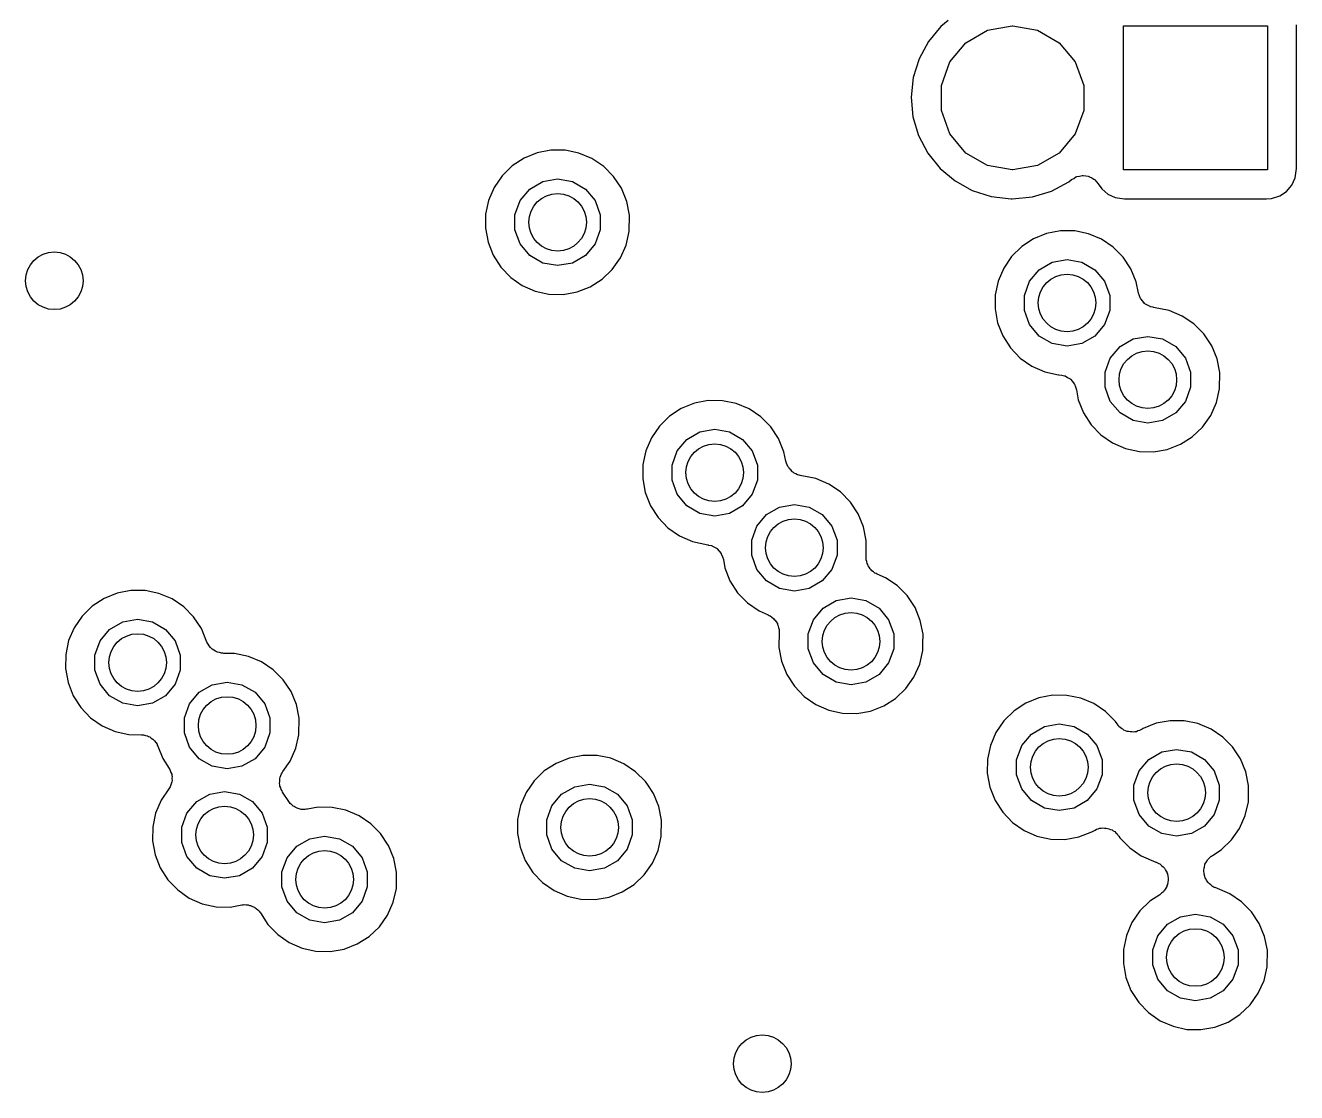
# Model space of a CAD drawing. Extents: x 83.8 to 170.2, y -169.8 to -83.8.
# Drawn here: x 135.33 to 144.16, y -103.22 to -95.81 of the extents above; entities that cross this region are included whole.
import ezdxf

# ---------------------------------------------------------------- set-up
doc = ezdxf.new("R2010")
doc.units = 0
doc.header["$MEASUREMENT"] = 0
doc.layers.add('BLACK', color=7, linetype='CONTINUOUS')

msp = doc.modelspace()

# ---------------------------------------------------------------- linework, layer by layer
at = {"layer": 'Black'}
for p, q in [((141.738, -95.7725), (141.688, -95.8128)), ((141.688, -95.8128), (141.601, -95.918)), ((141.862, -95.9261), (142.012, -95.8392)), ((142.012, -95.8392), (142.183, -95.8091)), ((142.183, -95.8091), (142.187, -95.8091)), ((142.187, -95.8091), (142.358, -95.8392)), ((142.358, -95.8392), (142.509, -95.9261)), ((142.955, -96.8091), (142.955, -95.8091)), ((142.955, -95.8091), (143.955, -95.8091)), ((143.955, -95.8091), (143.955, -96.8091)), ((144.157, -95.8099), (144.158, -95.8028)), ((144.157, -96.8001), (144.157, -95.8099)), ((141.601, -95.918), (141.537, -96.0381)), ((141.75, -96.0591), (141.862, -95.9261)), ((142.509, -95.9261), (142.62, -96.0591)), ((141.537, -96.0381), (141.496, -96.1685)), ((141.691, -96.2223), (141.75, -96.0591)), ((142.62, -96.0591), (142.68, -96.2223)), ((141.496, -96.1685), (141.482, -96.3042)), ((141.691, -96.3959), (141.691, -96.2223)), ((142.68, -96.2223), (142.68, -96.3959)), ((141.482, -96.3042), (141.494, -96.4401)), ((141.75, -96.5591), (141.691, -96.3959)), ((142.68, -96.3959), (142.62, -96.5591)), ((141.494, -96.4401), (141.533, -96.5711)), ((141.533, -96.5711), (141.596, -96.692)), ((141.862, -96.6921), (141.75, -96.5591)), ((142.62, -96.5591), (142.509, -96.6921)), ((138.793, -96.7274), (138.711, -96.7811)), ((138.884, -96.6907), (138.793, -96.7274)), ((138.98, -96.6723), (138.884, -96.6907)), ((139.078, -96.673), (138.98, -96.6723)), ((139.174, -96.6927), (139.078, -96.673)), ((139.264, -96.7307), (139.174, -96.6927)), ((139.346, -96.7856), (139.264, -96.7307)), ((141.596, -96.692), (141.682, -96.7984)), ((142.012, -96.7789), (141.862, -96.6921)), ((142.509, -96.6921), (142.358, -96.7789)), ((138.711, -96.7811), (138.641, -96.8497)), ((139.415, -96.8551), (139.346, -96.7856)), ((141.682, -96.7984), (141.786, -96.8862)), ((142.183, -96.8091), (142.012, -96.7789)), ((142.187, -96.8091), (142.183, -96.8091)), ((142.358, -96.7789), (142.187, -96.8091)), ((143.955, -96.8091), (142.955, -96.8091)), ((144.148, -96.8649), (144.157, -96.8001)), ((138.585, -96.9306), (138.547, -97.0208)), ((138.641, -96.8497), (138.585, -96.9306)), ((138.832, -96.942), (138.923, -96.8897)), ((138.923, -96.8897), (139.026, -96.8715)), ((139.026, -96.8715), (139.129, -96.8897)), ((139.129, -96.8897), (139.219, -96.942)), ((139.469, -96.9368), (139.415, -96.8551)), ((141.786, -96.8862), (141.906, -96.9519)), ((142.456, -96.9557), (142.576, -96.8916)), ((142.576, -96.8916), (142.595, -96.8766)), ((142.595, -96.8766), (142.61, -96.8681)), ((142.61, -96.8681), (142.625, -96.8584)), ((142.625, -96.8584), (142.629, -96.8574)), ((142.629, -96.8574), (142.633, -96.8551)), ((142.633, -96.8551), (142.651, -96.8523)), ((142.651, -96.8523), (142.668, -96.8482)), ((142.668, -96.8482), (142.672, -96.8488)), ((142.672, -96.8488), (142.677, -96.848)), ((142.677, -96.848), (142.694, -96.8513)), ((142.694, -96.8513), (142.711, -96.8533)), ((142.711, -96.8533), (142.716, -96.8554)), ((142.716, -96.8554), (142.72, -96.8563)), ((142.72, -96.8563), (142.735, -96.8652)), ((142.735, -96.8652), (142.751, -96.8731)), ((142.751, -96.8731), (142.754, -96.8765)), ((142.754, -96.8765), (142.758, -96.8789)), ((142.758, -96.8789), (142.769, -96.8924)), ((142.769, -96.8924), (142.781, -96.9051)), ((142.781, -96.9051), (142.805, -96.9417)), ((144.088, -96.9592), (144.125, -96.9163)), ((144.125, -96.9163), (144.148, -96.8649)), ((138.765, -97.0221), (138.832, -96.942)), ((139.219, -96.942), (139.286, -97.0221)), ((139.507, -97.0275), (139.469, -96.9368)), ((141.906, -96.9519), (142.036, -96.9932)), ((142.036, -96.9932), (142.177, -97.0091)), ((142.177, -97.0091), (142.182, -97.0091)), ((142.182, -97.0091), (142.183, -97.0091)), ((142.183, -97.0091), (142.325, -96.9952)), ((142.325, -96.9952), (142.456, -96.9557)), ((142.805, -96.9417), (142.848, -96.9783)), ((142.848, -96.9783), (142.899, -97.0015)), ((142.899, -97.0015), (142.964, -97.0107)), ((142.964, -97.0107), (143.95, -97.0107)), ((143.95, -97.0107), (143.983, -97.008)), ((143.983, -97.008), (144.041, -96.9902)), ((144.041, -96.9902), (144.088, -96.9592)), ((138.547, -97.0208), (138.526, -97.1167)), ((138.729, -97.1204), (138.765, -97.0221)), ((139.286, -97.0221), (139.322, -97.1204)), ((139.525, -97.1228), (139.507, -97.0275)), ((138.526, -97.1167), (138.525, -97.2147)), ((138.729, -97.225), (138.729, -97.1204)), ((139.322, -97.1204), (139.322, -97.225)), ((139.524, -97.2365), (139.525, -97.1228)), ((138.525, -97.2147), (138.543, -97.3112)), ((138.765, -97.3233), (138.729, -97.225)), ((139.322, -97.225), (139.286, -97.3233)), ((139.502, -97.3313), (139.524, -97.2365)), ((142.422, -97.2507), (142.331, -97.2874)), ((142.519, -97.2323), (142.422, -97.2507)), ((142.617, -97.233), (142.519, -97.2323)), ((142.713, -97.2527), (142.617, -97.233)), ((142.803, -97.2907), (142.713, -97.2527)), ((138.543, -97.3112), (138.579, -97.4023)), ((138.832, -97.4034), (138.765, -97.3233)), ((139.286, -97.3233), (139.219, -97.4034)), ((139.462, -97.4208), (139.502, -97.3313)), ((142.249, -97.3411), (142.179, -97.4097)), ((142.331, -97.2874), (142.249, -97.3411)), ((142.885, -97.3456), (142.803, -97.2907)), ((142.954, -97.4151), (142.885, -97.3456)), ((138.579, -97.4023), (138.632, -97.4848)), ((138.923, -97.4557), (138.832, -97.4034)), ((139.026, -97.4738), (138.923, -97.4557)), ((139.129, -97.4557), (139.026, -97.4738)), ((139.219, -97.4034), (139.129, -97.4557)), ((139.406, -97.501), (139.462, -97.4208)), ((142.179, -97.4097), (142.124, -97.4906)), ((142.371, -97.502), (142.461, -97.4497)), ((142.461, -97.4497), (142.564, -97.4315)), ((142.564, -97.4315), (142.667, -97.4497)), ((142.667, -97.4497), (142.758, -97.502)), ((143.008, -97.4968), (142.954, -97.4151)), ((138.632, -97.4848), (138.7, -97.5553)), ((139.335, -97.5686), (139.406, -97.501)), ((142.124, -97.4906), (142.085, -97.5808)), ((142.303, -97.5821), (142.371, -97.502)), ((142.758, -97.502), (142.825, -97.5821)), ((143.045, -97.5875), (143.008, -97.4968)), ((138.7, -97.5553), (138.78, -97.6113)), ((138.78, -97.6113), (138.87, -97.6505)), ((139.161, -97.6566), (139.252, -97.6211)), ((139.252, -97.6211), (139.335, -97.5686)), ((142.085, -97.5808), (142.065, -97.6767)), ((142.268, -97.6804), (142.303, -97.5821)), ((142.825, -97.5821), (142.861, -97.6804)), ((143.06, -97.6641), (143.045, -97.5875)), ((138.87, -97.6505), (138.966, -97.6716)), ((138.966, -97.6716), (139.064, -97.6736)), ((139.064, -97.6736), (139.139, -97.6603)), ((139.139, -97.6603), (139.161, -97.6566)), ((139.139, -97.6603), (139.139, -97.6603)), ((142.065, -97.6767), (142.064, -97.7747)), ((142.268, -97.785), (142.268, -97.6804)), ((142.861, -97.6804), (142.861, -97.785)), ((143.068, -97.6831), (143.06, -97.6641)), ((143.075, -97.7022), (143.068, -97.6831)), ((143.076, -97.7036), (143.075, -97.7022)), ((143.076, -97.7053), (143.076, -97.7036)), ((143.09, -97.7205), (143.076, -97.7053)), ((143.103, -97.7362), (143.09, -97.7205)), ((142.064, -97.7747), (142.081, -97.8712)), ((142.303, -97.8833), (142.268, -97.785)), ((142.861, -97.785), (142.825, -97.8833)), ((143.104, -97.7371), (143.103, -97.7362)), ((143.105, -97.7384), (143.104, -97.7371)), ((143.123, -97.7482), (143.105, -97.7384)), ((143.141, -97.7585), (143.123, -97.7482)), ((143.142, -97.7588), (143.141, -97.7585)), ((143.144, -97.7597), (143.142, -97.7588)), ((143.162, -97.7624), (143.144, -97.7597)), ((143.165, -97.7639), (143.162, -97.7624)), ((143.274, -97.7861), (143.165, -97.7639)), ((143.364, -97.8241), (143.274, -97.7861)), ((142.081, -97.8712), (142.117, -97.9624)), ((142.371, -97.9634), (142.303, -97.8833)), ((142.825, -97.8833), (142.758, -97.9634)), ((143.445, -97.879), (143.364, -97.8241)), ((143.514, -97.9485), (143.445, -97.879)), ((142.117, -97.9624), (142.171, -98.0448)), ((142.461, -98.0157), (142.371, -97.9634)), ((142.758, -97.9634), (142.667, -98.0157)), ((142.932, -98.0354), (143.022, -97.9831)), ((143.022, -97.9831), (143.125, -97.9649)), ((143.125, -97.9649), (143.228, -97.9831)), ((143.228, -97.9831), (143.319, -98.0354)), ((143.569, -98.0302), (143.514, -97.9485)), ((142.171, -98.0448), (142.239, -98.1153)), ((142.564, -98.0338), (142.461, -98.0157)), ((142.667, -98.0157), (142.564, -98.0338)), ((142.864, -98.1155), (142.932, -98.0354)), ((143.319, -98.0354), (143.386, -98.1155)), ((143.606, -98.1209), (143.569, -98.0302)), ((142.239, -98.1153), (142.319, -98.1713)), ((142.829, -98.2138), (142.864, -98.1155)), ((143.386, -98.1155), (143.422, -98.2138)), ((143.625, -98.2162), (143.606, -98.1209)), ((142.319, -98.1713), (142.409, -98.2105)), ((142.409, -98.2105), (142.505, -98.2316)), ((142.505, -98.2316), (142.507, -98.2316)), ((142.507, -98.2316), (142.527, -98.2356)), ((142.527, -98.2356), (142.547, -98.239)), ((142.547, -98.239), (142.549, -98.2398)), ((142.549, -98.2398), (142.55, -98.2402)), ((142.55, -98.2402), (142.568, -98.2507)), ((142.568, -98.2507), (142.586, -98.2608)), ((142.829, -98.3184), (142.829, -98.2138)), ((143.422, -98.2138), (143.422, -98.3184)), ((143.623, -98.3299), (143.625, -98.2162)), ((142.586, -98.2608), (142.587, -98.2621)), ((142.587, -98.2621), (142.588, -98.263)), ((142.588, -98.263), (142.601, -98.2789)), ((142.601, -98.2789), (142.614, -98.2943)), ((142.614, -98.2943), (142.615, -98.296)), ((142.615, -98.296), (142.616, -98.2974)), ((142.616, -98.2974), (142.622, -98.3166)), ((142.622, -98.3166), (142.629, -98.3357)), ((142.629, -98.3357), (142.642, -98.4046)), ((142.864, -98.4167), (142.829, -98.3184)), ((143.422, -98.3184), (143.386, -98.4167)), ((143.602, -98.4247), (143.623, -98.3299)), ((139.976, -98.4293), (139.885, -98.466)), ((140.072, -98.4109), (139.976, -98.4293)), ((140.17, -98.4116), (140.072, -98.4109)), ((140.266, -98.4313), (140.17, -98.4116)), ((140.356, -98.4693), (140.266, -98.4313)), ((142.642, -98.4046), (142.678, -98.4958)), ((142.932, -98.4968), (142.864, -98.4167)), ((143.386, -98.4167), (143.319, -98.4968)), ((143.562, -98.5143), (143.602, -98.4247)), ((139.803, -98.5197), (139.733, -98.5883)), ((139.885, -98.466), (139.803, -98.5197)), ((140.438, -98.5241), (140.356, -98.4693)), ((142.678, -98.4958), (142.731, -98.5782)), ((143.022, -98.5491), (142.932, -98.4968)), ((143.319, -98.4968), (143.228, -98.5491)), ((143.505, -98.5944), (143.562, -98.5143)), ((139.733, -98.5883), (139.677, -98.6692)), ((140.507, -98.5937), (140.438, -98.5241)), ((140.561, -98.6754), (140.507, -98.5937)), ((142.731, -98.5782), (142.799, -98.6487)), ((143.125, -98.5672), (143.022, -98.5491)), ((143.228, -98.5491), (143.125, -98.5672)), ((143.434, -98.662), (143.505, -98.5944)), ((139.677, -98.6692), (139.638, -98.7593)), ((139.857, -98.7607), (139.924, -98.6806)), ((139.924, -98.6806), (140.014, -98.6283)), ((140.014, -98.6283), (140.117, -98.6101)), ((140.117, -98.6101), (140.22, -98.6283)), ((140.22, -98.6283), (140.311, -98.6806)), ((140.311, -98.6806), (140.378, -98.7607)), ((140.598, -98.766), (140.561, -98.6754)), ((142.799, -98.6487), (142.88, -98.7047)), ((143.352, -98.7146), (143.434, -98.662)), ((139.638, -98.7593), (139.618, -98.8552)), ((139.821, -98.859), (139.857, -98.7607)), ((140.378, -98.7607), (140.414, -98.859)), ((140.611, -98.831), (140.598, -98.766)), ((142.88, -98.7047), (142.97, -98.7439)), ((142.97, -98.7439), (143.066, -98.765)), ((143.066, -98.765), (143.164, -98.767)), ((143.164, -98.767), (143.26, -98.75)), ((143.26, -98.75), (143.352, -98.7146)), ((139.618, -98.8552), (139.617, -98.9533)), ((139.821, -98.9635), (139.821, -98.859)), ((140.414, -98.859), (140.414, -98.9635)), ((140.614, -98.8392), (140.611, -98.831)), ((140.615, -98.8464), (140.614, -98.8392)), ((140.621, -98.8564), (140.615, -98.8464)), ((140.625, -98.8692), (140.621, -98.8564)), ((140.627, -98.8705), (140.625, -98.8692)), ((140.627, -98.8721), (140.627, -98.8705)), ((140.633, -98.8787), (140.627, -98.8721)), ((139.617, -98.9533), (139.634, -99.0497)), ((140.636, -98.8852), (140.633, -98.8787)), ((140.645, -98.8929), (140.636, -98.8852)), ((140.654, -98.9031), (140.645, -98.8929)), ((140.655, -98.904), (140.654, -98.9031)), ((140.656, -98.9053), (140.655, -98.904)), ((140.664, -98.9094), (140.656, -98.9053)), ((140.669, -98.9145), (140.664, -98.9094)), ((140.681, -98.9188), (140.669, -98.9145)), ((140.692, -98.9254), (140.681, -98.9188)), ((140.693, -98.9257), (140.692, -98.9254)), ((140.695, -98.9265), (140.693, -98.9257)), ((140.703, -98.9278), (140.695, -98.9265)), ((140.71, -98.9307), (140.703, -98.9278)), ((140.819, -98.9529), (140.71, -98.9307)), ((140.909, -98.9909), (140.819, -98.9529)), ((139.634, -99.0497), (139.671, -99.1409)), ((139.857, -99.0618), (139.821, -98.9635)), ((140.414, -98.9635), (140.378, -99.0618)), ((140.99, -99.0457), (140.909, -98.9909)), ((141.059, -99.1153), (140.99, -99.0457)), ((139.924, -99.1419), (139.857, -99.0618)), ((140.378, -99.0618), (140.311, -99.1419)), ((140.567, -99.1499), (140.67, -99.1317)), ((140.67, -99.1317), (140.773, -99.1499)), ((141.114, -99.197), (141.059, -99.1153)), ((139.671, -99.1409), (139.724, -99.2233)), ((139.724, -99.2233), (139.792, -99.2939)), ((140.014, -99.1942), (139.924, -99.1419)), ((140.117, -99.2124), (140.014, -99.1942)), ((140.22, -99.1942), (140.117, -99.2124)), ((140.311, -99.1419), (140.22, -99.1942)), ((140.409, -99.2823), (140.477, -99.2022)), ((140.477, -99.2022), (140.567, -99.1499)), ((140.773, -99.1499), (140.864, -99.2022)), ((140.864, -99.2022), (140.931, -99.2823)), ((141.151, -99.2877), (141.114, -99.197)), ((139.792, -99.2939), (139.872, -99.3498)), ((140.374, -99.3806), (140.409, -99.2823)), ((140.931, -99.2823), (140.967, -99.3806)), ((141.17, -99.383), (141.151, -99.2877)), ((139.872, -99.3498), (139.962, -99.3891)), ((139.962, -99.3891), (140.07, -99.4128)), ((140.374, -99.4852), (140.374, -99.3806)), ((140.967, -99.3806), (140.967, -99.4852)), ((141.168, -99.4982), (141.17, -99.383)), ((140.07, -99.4128), (140.072, -99.4135)), ((140.072, -99.4135), (140.074, -99.414)), ((140.074, -99.414), (140.094, -99.4174)), ((140.094, -99.4174), (140.096, -99.4183)), ((140.096, -99.4183), (140.098, -99.4186)), ((140.098, -99.4186), (140.115, -99.4292)), ((140.115, -99.4292), (140.133, -99.4392)), ((140.133, -99.4392), (140.134, -99.4406)), ((140.134, -99.4406), (140.135, -99.4415)), ((140.135, -99.4415), (140.148, -99.4573)), ((140.148, -99.4573), (140.161, -99.4728)), ((140.161, -99.4728), (140.162, -99.4745)), ((140.162, -99.4745), (140.163, -99.4759)), ((140.163, -99.4759), (140.17, -99.4951)), ((140.409, -99.5834), (140.374, -99.4852)), ((140.967, -99.4852), (140.931, -99.5834)), ((140.17, -99.4951), (140.177, -99.5141)), ((140.177, -99.5141), (140.187, -99.5714)), ((140.187, -99.5714), (140.223, -99.6625)), ((141.17, -99.507), (141.168, -99.4982)), ((141.169, -99.5159), (141.17, -99.507)), ((141.173, -99.5286), (141.169, -99.5159)), ((141.175, -99.5417), (141.173, -99.5286)), ((141.18, -99.5495), (141.175, -99.5417)), ((141.182, -99.558), (141.18, -99.5495)), ((141.19, -99.5686), (141.182, -99.558)), ((141.197, -99.5802), (141.19, -99.5686)), ((140.223, -99.6625), (140.276, -99.745)), ((140.477, -99.6636), (140.409, -99.5834)), ((140.567, -99.7159), (140.477, -99.6636)), ((140.864, -99.6636), (140.773, -99.7159)), ((140.931, -99.5834), (140.864, -99.6636)), ((141.204, -99.586), (141.197, -99.5802)), ((141.209, -99.5931), (141.204, -99.586)), ((141.22, -99.6003), (141.209, -99.5931)), ((141.23, -99.609), (141.22, -99.6003)), ((141.239, -99.6122), (141.23, -99.609)), ((141.246, -99.617), (141.239, -99.6122)), ((141.303, -99.6409), (141.246, -99.617)), ((141.384, -99.6957), (141.303, -99.6409)), ((135.967, -99.7483), (135.876, -99.7851)), ((136.063, -99.73), (135.967, -99.7483)), ((136.161, -99.7306), (136.063, -99.73)), ((136.257, -99.7504), (136.161, -99.7306)), ((136.348, -99.7884), (136.257, -99.7504)), ((140.276, -99.745), (140.345, -99.8155)), ((140.67, -99.734), (140.567, -99.7159)), ((140.773, -99.7159), (140.67, -99.734)), ((141.453, -99.7653), (141.384, -99.6957)), ((135.794, -99.8388), (135.724, -99.9074)), ((135.876, -99.7851), (135.794, -99.8388)), ((136.429, -99.8432), (136.348, -99.7884)), ((136.498, -99.9128), (136.429, -99.8432)), ((140.345, -99.8155), (140.425, -99.8715)), ((140.87, -99.8522), (140.961, -99.7999)), ((140.961, -99.7999), (141.064, -99.7817)), ((141.064, -99.7817), (141.167, -99.7999)), ((141.167, -99.7999), (141.258, -99.8522)), ((141.508, -99.847), (141.453, -99.7653)), ((135.724, -99.9074), (135.669, -99.9883)), ((136.006, -99.9473), (136.109, -99.9292)), ((136.109, -99.9292), (136.212, -99.9473)), ((136.552, -99.9944), (136.498, -99.9128)), ((140.425, -99.8715), (140.489, -99.8993)), ((140.489, -99.8993), (140.495, -99.9037)), ((140.495, -99.9037), (140.503, -99.9066)), ((140.503, -99.9066), (140.514, -99.9158)), ((140.514, -99.9158), (140.525, -99.9237)), ((140.525, -99.9237), (140.53, -99.9301)), ((140.53, -99.9301), (140.536, -99.9354)), ((140.767, -100.031), (140.803, -99.9323)), ((140.803, -99.9323), (140.87, -99.8522)), ((141.258, -99.8522), (141.325, -99.9323)), ((141.325, -99.9323), (141.361, -100.031)), ((141.545, -99.9376), (141.508, -99.847)), ((135.669, -99.9883), (135.63, -100.078)), ((135.848, -100.08), (135.915, -99.9996)), ((135.915, -99.9996), (136.006, -99.9473)), ((136.212, -99.9473), (136.302, -99.9996)), ((136.302, -99.9996), (136.37, -100.08)), ((136.591, -100.088), (136.552, -99.9944)), ((140.536, -99.9354), (140.543, -99.9478)), ((140.543, -99.9478), (140.552, -99.9592)), ((140.552, -99.9592), (140.554, -99.9669)), ((140.554, -99.9669), (140.558, -99.9739)), ((140.558, -99.9739), (140.56, -99.9879)), ((140.56, -99.9879), (140.564, -100.001)), ((140.565, -100.017), (140.563, -100.125)), ((140.564, -100.001), (140.564, -100.01)), ((140.564, -100.01), (140.565, -100.017)), ((141.564, -100.033), (141.545, -99.9376)), ((135.63, -100.078), (135.61, -100.174)), ((135.812, -100.178), (135.848, -100.08)), ((136.37, -100.08), (136.405, -100.178)), ((136.595, -100.095), (136.591, -100.088)), ((136.598, -100.102), (136.595, -100.095)), ((136.607, -100.113), (136.598, -100.102)), ((140.767, -100.135), (140.767, -100.031)), ((141.361, -100.031), (141.361, -100.135)), ((141.562, -100.147), (141.563, -100.1)), ((141.563, -100.1), (141.564, -100.033)), ((141.563, -100.1), (141.563, -100.1)), ((135.61, -100.174), (135.608, -100.272)), ((135.812, -100.283), (135.812, -100.178)), ((136.405, -100.178), (136.405, -100.283)), ((136.615, -100.125), (136.607, -100.113)), ((136.621, -100.13), (136.615, -100.125)), ((136.626, -100.136), (136.621, -100.13)), ((136.638, -100.144), (136.626, -100.136)), ((136.65, -100.152), (136.638, -100.144)), ((136.657, -100.155), (136.65, -100.152)), ((136.664, -100.159), (136.657, -100.155)), ((136.678, -100.161), (136.664, -100.159)), ((136.692, -100.166), (136.678, -100.161)), ((136.7, -100.165), (136.692, -100.166)), ((136.708, -100.167), (136.7, -100.165)), ((136.783, -100.167), (136.708, -100.167)), ((136.88, -100.187), (136.783, -100.167)), ((136.97, -100.225), (136.88, -100.187)), ((140.563, -100.125), (140.581, -100.221)), ((140.803, -100.233), (140.767, -100.135)), ((141.361, -100.135), (141.325, -100.233)), ((141.541, -100.241), (141.562, -100.147)), ((135.608, -100.272), (135.626, -100.369)), ((135.848, -100.381), (135.812, -100.283)), ((136.405, -100.283), (136.37, -100.381)), ((137.051, -100.28), (136.97, -100.225)), ((137.12, -100.349), (137.051, -100.28)), ((140.581, -100.221), (140.617, -100.313)), ((140.87, -100.314), (140.803, -100.233)), ((141.325, -100.233), (141.258, -100.314)), ((141.501, -100.331), (141.541, -100.241)), ((135.626, -100.369), (135.662, -100.46)), ((136.628, -100.384), (136.731, -100.366)), ((136.731, -100.366), (136.834, -100.384)), ((137.175, -100.431), (137.12, -100.349)), ((140.617, -100.313), (140.67, -100.395)), ((140.961, -100.366), (140.87, -100.314)), ((141.064, -100.384), (140.961, -100.366)), ((141.167, -100.366), (141.064, -100.384)), ((141.258, -100.314), (141.167, -100.366)), ((141.444, -100.411), (141.501, -100.331)), ((135.662, -100.46), (135.715, -100.542)), ((135.915, -100.461), (135.848, -100.381)), ((136.006, -100.513), (135.915, -100.461)), ((136.302, -100.461), (136.212, -100.513)), ((136.37, -100.381), (136.302, -100.461)), ((136.47, -100.516), (136.537, -100.436)), ((136.537, -100.436), (136.628, -100.384)), ((136.834, -100.384), (136.925, -100.436)), ((136.925, -100.436), (136.992, -100.516)), ((137.212, -100.522), (137.175, -100.431)), ((140.67, -100.395), (140.738, -100.465)), ((141.373, -100.479), (141.444, -100.411)), ((142.465, -100.457), (142.369, -100.475)), ((142.563, -100.458), (142.465, -100.457)), ((142.659, -100.477), (142.563, -100.458)), ((135.715, -100.542), (135.783, -100.613)), ((136.109, -100.531), (136.006, -100.513)), ((136.212, -100.513), (136.109, -100.531)), ((136.434, -100.615), (136.47, -100.516)), ((136.992, -100.516), (137.028, -100.615)), ((137.231, -100.617), (137.212, -100.522)), ((140.738, -100.465), (140.819, -100.521)), ((140.819, -100.521), (140.909, -100.561)), ((141.199, -100.567), (141.291, -100.531)), ((141.291, -100.531), (141.373, -100.479)), ((142.278, -100.512), (142.196, -100.566)), ((142.369, -100.475), (142.278, -100.512)), ((142.749, -100.515), (142.659, -100.477)), ((142.831, -100.57), (142.749, -100.515)), ((135.783, -100.613), (135.864, -100.669)), ((136.434, -100.719), (136.434, -100.615)), ((137.028, -100.615), (137.028, -100.719)), ((137.229, -100.731), (137.231, -100.617)), ((140.909, -100.561), (141.005, -100.582)), ((141.005, -100.582), (141.103, -100.584)), ((141.103, -100.584), (141.199, -100.567)), ((142.126, -100.634), (142.07, -100.715)), ((142.196, -100.566), (142.126, -100.634)), ((142.9, -100.64), (142.831, -100.57)), ((143.279, -100.634), (143.183, -100.652)), ((143.377, -100.634), (143.279, -100.634)), ((143.473, -100.654), (143.377, -100.634)), ((135.864, -100.669), (135.954, -100.708)), ((135.954, -100.708), (136.049, -100.729)), ((136.47, -100.817), (136.434, -100.719)), ((137.028, -100.719), (136.992, -100.817)), ((142.07, -100.715), (142.032, -100.805)), ((142.25, -100.807), (142.317, -100.727)), ((142.317, -100.727), (142.407, -100.674)), ((142.407, -100.674), (142.51, -100.656)), ((142.51, -100.656), (142.613, -100.674)), ((142.613, -100.674), (142.704, -100.727)), ((142.704, -100.727), (142.771, -100.807)), ((142.911, -100.656), (142.9, -100.64)), ((142.918, -100.664), (142.911, -100.656)), ((142.924, -100.673), (142.918, -100.664)), ((142.933, -100.68), (142.924, -100.673)), ((142.941, -100.688), (142.933, -100.68)), ((142.951, -100.693), (142.941, -100.688)), ((142.959, -100.699), (142.951, -100.693)), ((142.97, -100.703), (142.959, -100.699)), ((142.981, -100.708), (142.97, -100.703)), ((142.991, -100.709), (142.981, -100.708)), ((143.002, -100.712), (142.991, -100.709)), ((143.013, -100.712), (143.002, -100.712)), ((143.025, -100.713), (143.013, -100.712)), ((143.035, -100.71), (143.025, -100.713)), ((143.046, -100.71), (143.035, -100.71)), ((143.056, -100.705), (143.046, -100.71)), ((143.067, -100.702), (143.056, -100.705)), ((143.076, -100.697), (143.067, -100.702)), ((143.086, -100.692), (143.076, -100.697)), ((143.092, -100.689), (143.086, -100.692)), ((143.183, -100.652), (143.092, -100.689)), ((143.564, -100.692), (143.473, -100.654)), ((143.645, -100.747), (143.564, -100.692)), ((136.049, -100.729), (136.135, -100.731)), ((136.135, -100.731), (136.143, -100.733)), ((136.143, -100.733), (136.151, -100.732)), ((136.151, -100.732), (136.164, -100.737)), ((136.164, -100.737), (136.178, -100.74)), ((136.178, -100.74), (136.185, -100.744)), ((136.185, -100.744), (136.193, -100.746)), ((136.193, -100.746), (136.204, -100.755)), ((136.204, -100.755), (136.216, -100.762)), ((136.216, -100.762), (136.221, -100.769)), ((136.221, -100.769), (136.227, -100.774)), ((136.227, -100.774), (136.235, -100.786)), ((136.235, -100.786), (136.244, -100.797)), ((136.244, -100.797), (136.246, -100.804)), ((136.246, -100.804), (136.25, -100.811)), ((136.25, -100.811), (136.284, -100.897)), ((137.208, -100.825), (137.229, -100.731)), ((142.032, -100.805), (142.011, -100.901)), ((142.214, -100.905), (142.25, -100.807)), ((142.771, -100.807), (142.807, -100.905)), ((143.714, -100.816), (143.645, -100.747)), ((136.284, -100.897), (136.329, -100.966)), ((136.537, -100.898), (136.47, -100.817)), ((136.628, -100.95), (136.537, -100.898)), ((136.925, -100.898), (136.834, -100.95)), ((136.992, -100.817), (136.925, -100.898)), ((137.168, -100.915), (137.208, -100.825)), ((139.106, -100.893), (139.015, -100.93)), ((139.202, -100.875), (139.106, -100.893)), ((139.3, -100.875), (139.202, -100.875)), ((139.396, -100.895), (139.3, -100.875)), ((139.487, -100.933), (139.396, -100.895)), ((142.011, -100.901), (142.01, -100.999)), ((143.064, -100.983), (143.131, -100.903)), ((143.131, -100.903), (143.222, -100.851)), ((143.222, -100.851), (143.325, -100.833)), ((143.325, -100.833), (143.428, -100.851)), ((143.428, -100.851), (143.518, -100.903)), ((143.518, -100.903), (143.585, -100.983)), ((143.768, -100.898), (143.714, -100.816)), ((143.806, -100.989), (143.768, -100.898)), ((136.329, -100.966), (136.332, -100.973)), ((136.332, -100.973), (136.336, -100.98)), ((136.336, -100.98), (136.34, -100.993)), ((136.731, -100.968), (136.628, -100.95)), ((136.834, -100.95), (136.731, -100.968)), ((137.114, -100.995), (137.118, -100.986)), ((137.118, -100.986), (137.168, -100.915)), ((138.933, -100.983), (138.863, -101.052)), ((139.015, -100.93), (138.933, -100.983)), ((139.568, -100.988), (139.487, -100.933)), ((139.637, -101.057), (139.568, -100.988)), ((142.214, -101.01), (142.214, -100.905)), ((142.807, -100.905), (142.807, -101.01)), ((143.028, -101.082), (143.064, -100.983)), ((143.585, -100.983), (143.621, -101.082)), ((143.824, -101.084), (143.806, -100.989)), ((136.339, -101.079), (136.335, -101.093)), ((136.345, -101.066), (136.339, -101.079)), ((136.34, -100.993), (136.346, -101.006)), ((136.346, -101.058), (136.345, -101.066)), ((136.346, -101.006), (136.346, -101.014)), ((136.346, -101.014), (136.348, -101.022)), ((136.348, -101.05), (136.346, -101.058)), ((136.348, -101.022), (136.347, -101.036)), ((136.347, -101.036), (136.348, -101.05)), ((137.095, -101.07), (137.096, -101.057)), ((137.098, -101.079), (137.095, -101.07)), ((137.096, -101.045), (137.098, -101.035)), ((137.096, -101.057), (137.096, -101.045)), ((137.098, -101.035), (137.099, -101.026)), ((137.098, -101.089), (137.098, -101.079)), ((137.099, -101.026), (137.104, -101.014)), ((137.104, -101.014), (137.108, -101.002)), ((137.108, -101.002), (137.114, -100.995)), ((138.863, -101.052), (138.807, -101.133)), ((139.145, -101.092), (139.248, -101.074)), ((139.248, -101.074), (139.351, -101.092)), ((139.652, -101.08), (139.637, -101.057)), ((139.691, -101.139), (139.652, -101.08)), ((142.01, -100.999), (142.027, -101.096)), ((142.25, -101.108), (142.214, -101.01)), ((142.807, -101.01), (142.771, -101.108)), ((136.327, -101.106), (136.273, -101.185)), ((136.33, -101.099), (136.327, -101.106)), ((136.335, -101.093), (136.33, -101.099)), ((136.52, -101.196), (136.61, -101.144)), ((136.61, -101.144), (136.713, -101.126)), ((136.713, -101.126), (136.816, -101.144)), ((136.816, -101.144), (136.907, -101.196)), ((137.103, -101.1), (137.098, -101.089)), ((137.106, -101.112), (137.103, -101.1)), ((137.112, -101.12), (137.106, -101.112)), ((137.116, -101.129), (137.112, -101.12)), ((137.16, -101.195), (137.116, -101.129)), ((138.807, -101.133), (138.769, -101.223)), ((138.987, -101.224), (139.054, -101.144)), ((139.054, -101.144), (139.145, -101.092)), ((139.351, -101.092), (139.441, -101.144)), ((139.441, -101.144), (139.508, -101.224)), ((139.729, -101.23), (139.691, -101.139)), ((142.027, -101.096), (142.064, -101.187)), ((142.317, -101.188), (142.25, -101.108)), ((142.771, -101.108), (142.704, -101.188)), ((143.028, -101.186), (143.028, -101.082)), ((143.621, -101.082), (143.621, -101.186)), ((143.823, -101.198), (143.824, -101.084)), ((136.273, -101.185), (136.234, -101.275)), ((136.452, -101.276), (136.52, -101.196)), ((136.907, -101.196), (136.974, -101.276)), ((137.165, -101.201), (137.16, -101.195)), ((137.169, -101.208), (137.165, -101.201)), ((137.18, -101.217), (137.169, -101.208)), ((137.19, -101.227), (137.18, -101.217)), ((137.197, -101.23), (137.19, -101.227)), ((137.203, -101.235), (137.197, -101.23)), ((137.217, -101.24), (137.203, -101.235)), ((137.23, -101.246), (137.217, -101.24)), ((137.237, -101.247), (137.23, -101.246)), ((137.245, -101.25), (137.237, -101.247)), ((137.259, -101.25), (137.245, -101.25)), ((137.273, -101.251), (137.259, -101.25)), ((137.281, -101.249), (137.273, -101.251)), ((137.289, -101.249), (137.281, -101.249)), ((137.362, -101.235), (137.289, -101.249)), ((137.46, -101.236), (137.362, -101.235)), ((137.556, -101.256), (137.46, -101.236)), ((137.647, -101.294), (137.556, -101.256)), ((138.769, -101.223), (138.748, -101.319)), ((138.951, -101.323), (138.987, -101.224)), ((139.508, -101.224), (139.544, -101.323)), ((139.747, -101.325), (139.729, -101.23)), ((142.064, -101.187), (142.117, -101.269)), ((142.407, -101.24), (142.317, -101.188)), ((142.51, -101.258), (142.407, -101.24)), ((142.613, -101.24), (142.51, -101.258)), ((142.704, -101.188), (142.613, -101.24)), ((143.064, -101.284), (143.028, -101.186)), ((143.621, -101.186), (143.585, -101.284)), ((143.801, -101.292), (143.823, -101.198)), ((136.234, -101.275), (136.214, -101.371)), ((136.417, -101.374), (136.452, -101.276)), ((136.974, -101.276), (137.01, -101.374)), ((137.728, -101.349), (137.647, -101.294)), ((138.748, -101.319), (138.747, -101.417)), ((138.951, -101.427), (138.951, -101.323)), ((139.544, -101.323), (139.544, -101.427)), ((139.746, -101.439), (139.747, -101.325)), ((142.117, -101.269), (142.185, -101.34)), ((142.185, -101.34), (142.265, -101.396)), ((143.131, -101.365), (143.064, -101.284)), ((143.585, -101.284), (143.518, -101.365)), ((143.761, -101.382), (143.801, -101.292)), ((136.214, -101.371), (136.213, -101.469)), ((136.417, -101.479), (136.417, -101.374)), ((137.01, -101.374), (137.01, -101.479)), ((137.797, -101.418), (137.728, -101.349)), ((137.85, -101.498), (137.797, -101.418)), ((138.747, -101.417), (138.765, -101.513)), ((138.987, -101.525), (138.951, -101.427)), ((139.544, -101.427), (139.508, -101.525)), ((142.265, -101.396), (142.355, -101.435)), ((142.646, -101.441), (142.737, -101.406)), ((142.737, -101.406), (142.75, -101.398)), ((142.75, -101.398), (142.76, -101.394)), ((142.76, -101.394), (142.769, -101.388)), ((142.769, -101.388), (142.78, -101.385)), ((142.78, -101.385), (142.79, -101.381)), ((142.79, -101.381), (142.801, -101.38)), ((142.801, -101.38), (142.812, -101.378)), ((142.812, -101.378), (142.823, -101.379)), ((142.823, -101.379), (142.835, -101.379)), ((142.835, -101.379), (142.845, -101.382)), ((142.845, -101.382), (142.855, -101.384)), ((142.855, -101.384), (142.866, -101.389)), ((142.866, -101.389), (142.877, -101.392)), ((142.877, -101.392), (142.885, -101.399)), ((142.885, -101.399), (142.895, -101.404)), ((142.895, -101.404), (142.902, -101.412)), ((142.902, -101.412), (142.912, -101.419)), ((142.912, -101.419), (142.917, -101.428)), ((142.917, -101.428), (142.924, -101.436)), ((143.222, -101.417), (143.131, -101.365)), ((143.325, -101.435), (143.222, -101.417)), ((143.428, -101.417), (143.325, -101.435)), ((143.518, -101.365), (143.428, -101.417)), ((143.705, -101.462), (143.761, -101.382)), ((136.213, -101.469), (136.23, -101.565)), ((136.452, -101.577), (136.417, -101.479)), ((137.01, -101.479), (136.974, -101.577)), ((137.147, -101.585), (137.214, -101.505)), ((137.214, -101.505), (137.305, -101.453)), ((137.305, -101.453), (137.408, -101.435)), ((137.408, -101.435), (137.511, -101.453)), ((137.511, -101.453), (137.601, -101.505)), ((137.601, -101.505), (137.668, -101.585)), ((137.851, -101.5), (137.85, -101.498)), ((137.889, -101.591), (137.851, -101.5)), ((138.765, -101.513), (138.801, -101.605)), ((139.724, -101.534), (139.746, -101.439)), ((142.355, -101.435), (142.451, -101.456)), ((142.451, -101.456), (142.549, -101.458)), ((142.549, -101.458), (142.646, -101.441)), ((142.924, -101.436), (142.931, -101.446)), ((142.931, -101.446), (142.999, -101.517)), ((142.999, -101.517), (143.079, -101.572)), ((143.634, -101.53), (143.705, -101.462)), ((136.23, -101.565), (136.266, -101.656)), ((136.52, -101.657), (136.452, -101.577)), ((136.974, -101.577), (136.907, -101.657)), ((137.111, -101.684), (137.147, -101.585)), ((137.668, -101.585), (137.704, -101.684)), ((137.907, -101.686), (137.889, -101.591)), ((138.801, -101.605), (138.854, -101.687)), ((139.054, -101.606), (138.987, -101.525)), ((139.145, -101.658), (139.054, -101.606)), ((139.441, -101.606), (139.351, -101.658)), ((139.508, -101.525), (139.441, -101.606)), ((139.684, -101.623), (139.724, -101.534)), ((143.079, -101.572), (143.181, -101.617)), ((143.533, -101.612), (143.535, -101.607)), ((143.535, -101.607), (143.536, -101.606)), ((143.536, -101.606), (143.54, -101.599)), ((143.54, -101.599), (143.543, -101.596)), ((143.543, -101.596), (143.546, -101.592)), ((143.546, -101.592), (143.559, -101.581)), ((143.559, -101.581), (143.56, -101.58)), ((143.56, -101.58), (143.565, -101.575)), ((143.565, -101.575), (143.567, -101.574)), ((143.567, -101.574), (143.573, -101.569)), ((143.573, -101.569), (143.634, -101.53)), ((136.266, -101.656), (136.32, -101.739)), ((136.61, -101.71), (136.52, -101.657)), ((136.907, -101.657), (136.816, -101.71)), ((137.111, -101.788), (137.111, -101.684)), ((137.704, -101.684), (137.704, -101.788)), ((137.906, -101.8), (137.907, -101.686)), ((138.854, -101.687), (138.922, -101.758)), ((139.248, -101.676), (139.145, -101.658)), ((139.351, -101.658), (139.248, -101.676)), ((139.628, -101.703), (139.684, -101.623)), ((143.181, -101.617), (143.181, -101.617)), ((143.181, -101.617), (143.182, -101.617)), ((143.182, -101.617), (143.197, -101.622)), ((143.197, -101.622), (143.202, -101.626)), ((143.202, -101.626), (143.208, -101.628)), ((143.208, -101.628), (143.22, -101.639)), ((143.22, -101.639), (143.232, -101.648)), ((143.232, -101.648), (143.236, -101.654)), ((143.236, -101.654), (143.24, -101.658)), ((143.24, -101.658), (143.248, -101.672)), ((143.248, -101.672), (143.256, -101.685)), ((143.256, -101.685), (143.258, -101.691)), ((143.258, -101.691), (143.261, -101.697)), ((143.261, -101.697), (143.263, -101.713)), ((143.514, -101.673), (143.517, -101.655)), ((143.514, -101.677), (143.514, -101.673)), ((143.514, -101.681), (143.514, -101.677)), ((143.516, -101.69), (143.514, -101.681)), ((143.516, -101.692), (143.516, -101.69)), ((143.517, -101.697), (143.516, -101.692)), ((143.517, -101.655), (143.518, -101.652)), ((143.517, -101.699), (143.517, -101.697)), ((143.518, -101.647), (143.52, -101.638)), ((143.518, -101.648), (143.518, -101.647)), ((143.518, -101.652), (143.518, -101.648)), ((143.52, -101.638), (143.522, -101.634)), ((143.522, -101.629), (143.532, -101.614)), ((143.522, -101.634), (143.522, -101.629)), ((143.532, -101.614), (143.533, -101.612)), ((136.32, -101.739), (136.388, -101.809)), ((136.713, -101.728), (136.61, -101.71)), ((136.816, -101.71), (136.713, -101.728)), ((138.922, -101.758), (139.003, -101.813)), ((139.474, -101.823), (139.557, -101.771)), ((139.557, -101.771), (139.628, -101.703)), ((143.257, -101.784), (143.249, -101.797)), ((143.258, -101.778), (143.257, -101.784)), ((143.261, -101.772), (143.258, -101.778)), ((143.263, -101.756), (143.261, -101.772)), ((143.263, -101.713), (143.266, -101.728)), ((143.267, -101.741), (143.263, -101.756)), ((143.266, -101.728), (143.266, -101.734)), ((143.266, -101.734), (143.267, -101.741)), ((143.52, -101.716), (143.517, -101.699)), ((143.522, -101.72), (143.52, -101.716)), ((143.523, -101.724), (143.522, -101.72)), ((143.528, -101.732), (143.523, -101.724)), ((143.529, -101.734), (143.528, -101.732)), ((143.533, -101.74), (143.529, -101.734)), ((143.541, -101.755), (143.533, -101.74)), ((143.544, -101.758), (143.541, -101.755)), ((143.547, -101.762), (143.544, -101.758)), ((143.553, -101.767), (143.547, -101.762)), ((143.555, -101.769), (143.553, -101.767)), ((143.563, -101.774), (143.555, -101.769)), ((143.574, -101.784), (143.563, -101.774)), ((143.578, -101.786), (143.574, -101.784)), ((143.582, -101.789), (143.578, -101.786)), ((136.388, -101.809), (136.468, -101.865)), ((136.468, -101.865), (136.558, -101.905)), ((137.147, -101.886), (137.111, -101.788)), ((137.704, -101.788), (137.668, -101.886)), ((137.884, -101.894), (137.906, -101.8)), ((139.003, -101.813), (139.092, -101.853)), ((139.092, -101.853), (139.188, -101.874)), ((139.188, -101.874), (139.286, -101.876)), ((139.286, -101.876), (139.383, -101.859)), ((139.383, -101.859), (139.474, -101.823)), ((143.209, -101.842), (143.14, -101.887)), ((143.221, -101.831), (143.209, -101.842)), ((143.233, -101.821), (143.221, -101.831)), ((143.237, -101.816), (143.233, -101.821)), ((143.241, -101.811), (143.237, -101.816)), ((143.249, -101.797), (143.241, -101.811)), ((143.588, -101.791), (143.582, -101.789)), ((143.592, -101.793), (143.588, -101.791)), ((143.694, -101.836), (143.592, -101.793)), ((143.776, -101.891), (143.694, -101.836)), ((136.558, -101.905), (136.654, -101.926)), ((136.654, -101.926), (136.752, -101.928)), ((136.752, -101.928), (136.834, -101.913)), ((136.834, -101.913), (136.842, -101.913)), ((136.842, -101.913), (136.85, -101.911)), ((136.85, -101.911), (136.864, -101.913)), ((136.864, -101.913), (136.878, -101.913)), ((136.878, -101.913), (136.886, -101.916)), ((136.886, -101.916), (136.894, -101.917)), ((136.894, -101.917), (136.907, -101.923)), ((136.907, -101.923), (136.92, -101.928)), ((136.92, -101.928), (136.926, -101.933)), ((136.926, -101.933), (136.933, -101.937)), ((136.933, -101.937), (136.943, -101.947)), ((136.943, -101.947), (136.954, -101.957)), ((136.954, -101.957), (136.958, -101.963)), ((136.958, -101.963), (136.963, -101.969)), ((137.214, -101.967), (137.147, -101.886)), ((137.668, -101.886), (137.601, -101.967)), ((137.844, -101.984), (137.884, -101.894)), ((143.07, -101.955), (143.015, -102.036)), ((143.14, -101.887), (143.07, -101.955)), ((143.845, -101.961), (143.776, -101.891)), ((143.899, -102.042), (143.845, -101.961)), ((136.963, -101.969), (137.014, -102.048)), ((137.014, -102.048), (137.082, -102.118)), ((137.305, -102.019), (137.214, -101.967)), ((137.408, -102.037), (137.305, -102.019)), ((137.511, -102.019), (137.408, -102.037)), ((137.601, -101.967), (137.511, -102.019)), ((137.788, -102.064), (137.844, -101.984)), ((143.015, -102.036), (142.976, -102.126)), ((143.194, -102.128), (143.262, -102.047)), ((143.262, -102.047), (143.352, -101.995)), ((143.352, -101.995), (143.455, -101.977)), ((143.455, -101.977), (143.558, -101.995)), ((143.558, -101.995), (143.649, -102.047)), ((143.649, -102.047), (143.716, -102.128)), ((143.936, -102.133), (143.899, -102.042)), ((137.082, -102.118), (137.162, -102.174)), ((137.634, -102.184), (137.717, -102.132)), ((137.717, -102.132), (137.788, -102.064)), ((142.976, -102.126), (142.956, -102.222)), ((143.159, -102.226), (143.194, -102.128)), ((143.716, -102.128), (143.752, -102.226)), ((143.955, -102.228), (143.936, -102.133)), ((137.162, -102.174), (137.252, -102.214)), ((137.252, -102.214), (137.348, -102.235)), ((137.446, -102.237), (137.543, -102.22)), ((137.543, -102.22), (137.634, -102.184)), ((142.956, -102.222), (142.955, -102.32)), ((143.159, -102.33), (143.159, -102.226)), ((143.752, -102.226), (143.752, -102.33)), ((143.954, -102.342), (143.955, -102.228)), ((137.348, -102.235), (137.446, -102.237)), ((142.955, -102.32), (142.972, -102.417)), ((143.194, -102.429), (143.159, -102.33)), ((143.752, -102.33), (143.716, -102.429)), ((143.932, -102.437), (143.954, -102.342)), ((142.972, -102.417), (143.008, -102.508)), ((143.262, -102.509), (143.194, -102.429)), ((143.716, -102.429), (143.649, -102.509)), ((143.892, -102.526), (143.932, -102.437)), ((143.008, -102.508), (143.062, -102.59)), ((143.352, -102.561), (143.262, -102.509)), ((143.455, -102.579), (143.352, -102.561)), ((143.558, -102.561), (143.455, -102.579)), ((143.649, -102.509), (143.558, -102.561)), ((143.836, -102.606), (143.892, -102.526)), ((143.062, -102.59), (143.13, -102.661)), ((143.13, -102.661), (143.21, -102.717)), ((143.765, -102.674), (143.836, -102.606)), ((143.21, -102.717), (143.3, -102.756)), ((143.3, -102.756), (143.396, -102.777)), ((143.59, -102.762), (143.682, -102.727)), ((143.682, -102.727), (143.765, -102.674)), ((143.396, -102.777), (143.494, -102.779)), ((143.494, -102.779), (143.59, -102.762))]:
    msp.add_line(p, q, dxfattribs=at)
for centre in [(139.026, -97.1727), (135.53, -97.5791), (142.564, -97.7327), (143.125, -98.2661), (140.117, -98.9113), (140.67, -99.4329), (141.064, -100.083), (136.109, -100.23), (136.731, -100.667), (142.51, -100.957), (143.325, -101.134), (136.713, -101.427), (139.248, -101.375), (137.408, -101.736), (143.455, -102.278), (140.447, -103.016)]:
    msp.add_circle(centre, 0.2, dxfattribs=at)

doc.saveas('drawing.dxf')
